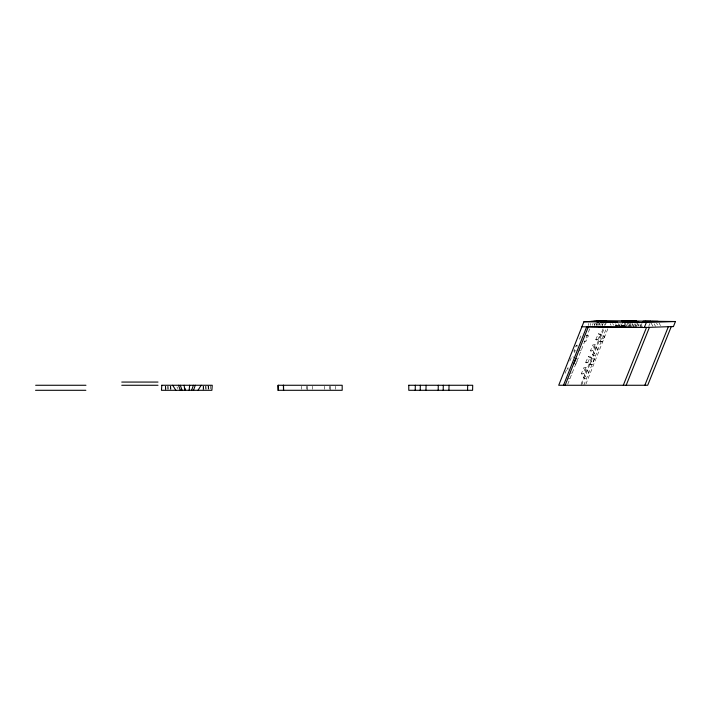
<?xml version="1.0" encoding="UTF-8"?>
<svg xmlns="http://www.w3.org/2000/svg" width="711" height="711" viewBox="0 0 711 711"><rect width="100%" height="100%" fill="white"/><g stroke="black" fill="none" stroke-linecap="round" stroke-linejoin="round"><path stroke-width="0.53" stroke-dasharray="3.56 2.67" d="M165.236 390.295L165.601 385.264M170.356 389.29L170.569 386.269M203.053 390.295L203.417 385.264M208.172 389.29L208.385 386.269M588.246 325.487L588.477 323.514M594.592 325.469L594.823 323.496M590.352 325.389L590.832 323.398M596.085 325.398L597.053 321.425M592.405 325.291L593.107 323.292M597.596 325.327L598.298 323.327M566.4 370.031L564.889 373.844L566.391 373.746M574.888 352.665L573.955 350.985L576.221 345.27L577.723 345.173M567.716 384.331L590.192 327.664M586.033 367.587L583.767 373.293L586.557 378.341L584.3 378.483L581.509 373.444L583.775 367.729L586.033 367.587L588.824 372.626L586.566 372.768L583.775 367.729M595.098 344.728L592.832 350.443L595.622 355.482L593.374 355.633L590.583 350.585L592.85 344.871L595.098 344.728L597.889 349.768L595.64 349.919L592.85 344.871M581.074 384.242L603.47 327.762M604.412 325.398L605.159 323.523M581.616 385.264L605.141 325.958M583.811 385.264L606.981 326.847M585.864 384.242L607.834 328.846M569.787 361.072L571.893 356.318L575.306 358.006M579.447 339.2L581.971 333.495M575.706 364.423L578.23 358.717M586.602 335.041L588.308 335.885L585.784 341.591L583.713 341.307M585.713 362.361L588.228 356.655L590.299 356.94L594.565 359.046L592.05 364.752L589.97 364.467L585.713 362.361L587.784 362.646L592.05 364.752M595.791 339.538L598.307 333.832L600.377 334.117L604.643 336.223L602.128 341.929L600.057 341.644L595.791 339.538L597.862 339.822L602.128 341.929M587.784 362.646L590.299 356.94M597.862 339.822L600.377 334.117M589.97 364.467L592.494 358.762L594.565 359.046M600.057 341.644L602.572 335.939L604.643 336.223M602.075 325.762L602.964 323.763M605.283 324.927L606.616 321.932M629.422 321.079L627.191 326.073L619.201 326.109L620.543 323.105M620.952 326.127L622.294 323.132M619.201 326.109L621.814 326.002L623.156 323.007M623.565 326.029L624.907 323.025M624.578 326.171L625.92 323.176M626.32 326.198L627.662 323.194M628.933 326.091L630.275 323.096M640.7 326.376L642.033 323.372M648.681 326.34L650.023 323.345M594.44 325.194L595.347 323.185M599.115 325.256L600.031 323.247M596.396 325.265L597.338 323.585M600.537 325.354L601.479 323.674M598.484 325.167L599.631 323.478M602.013 325.283L603.159 323.594M579.012 350.31L581.269 350.168M573.955 350.985L576.212 350.834M590.583 350.585L592.832 350.443M568.658 368.031L567.156 368.129L568.089 369.809M569.946 373.168L572.204 373.026M581.509 373.444L583.767 373.293M567.68 378.883L569.938 378.741M615.264 325.842L642.708 326.171M615.104 325.94L633.848 326.162L632.452 323.629M614.953 326.073L623.68 326.171M621.814 326.002L627.191 326.073M586.237 335.601L588.308 335.885M598.307 333.832L602.572 335.939M588.228 356.655L592.494 358.762M176.888 386.944L177.954 388.624M659.133 323.105L660.537 325.638M656.6 323.212L657.533 324.9M654.164 323.887L655.569 326.42M651.169 323.15L653.036 326.527M639.829 323.878L641.224 326.411M637.883 323.692L639.278 326.225M636.825 323.132L638.691 326.509M635.341 323.798L636.745 326.331M634.399 323.807L635.794 326.34M631.857 323.914L633.732 327.291M629.91 323.736L631.315 326.269M618.108 323.621L619.503 326.145M615.566 323.718L616.97 326.251M612.678 323.549L613.611 325.238M610.136 323.656L611.078 325.345M576.221 345.27L577.154 346.95M210.332 385.264L210.616 389.29M208.634 386.269L208.847 389.29M207.976 385.264L208.261 389.29M205.968 386.269L206.19 389.29M205.381 386.269L205.595 389.29M203.613 386.269L203.826 389.29M203.026 386.269L203.239 389.29M170.8 386.269L171.013 389.29M170.205 386.269L170.427 389.29M168.134 386.269L168.347 389.29M167.547 386.269L167.76 389.29M165.779 386.269L165.992 389.29M165.192 386.269L165.405 389.29M335.281 386.269L335.37 389.29M330.233 386.269L330.357 390.295M329.566 386.269L329.655 389.29M324.518 386.269L324.616 389.29M312.422 386.269L312.511 389.29M307.383 386.269L307.499 390.295M306.708 386.269L306.796 389.29M301.668 386.269L301.757 389.29"/><path stroke-width="1.07" d="M467.571 390.295L467.678 385.264M415.188 390.295L415.34 385.264M420.201 390.295L420.352 385.264M425.942 390.295L426.093 385.264M438.154 390.295L438.305 385.264M443.166 390.295L443.317 385.264M448.908 390.295L449.059 385.264M189.117 390.295L189.677 385.264M191.623 390.295L193.392 385.264M193.516 390.295L195.285 385.264M581.918 326.776L644.326 327.513L673.441 326.536L675.45 321.523L606.279 320.705L583.9 321.763L558.713 385.264L647.703 385.264L671.255 326.607M563.503 385.264L586.682 326.829L588.779 326.731M565.147 385.264L588.361 326.749L635.901 327.318M605.905 321.639L606.279 320.705M644.326 327.513L646.343 322.51L675.45 321.523M623.298 385.264L646.512 327.442L644.415 327.416M626.169 385.264L649.427 327.344M644.833 385.264L668.349 326.705M573.635 364.139L576.159 358.433M597.809 322.741L598.751 321.061L604.883 321.052L603.737 322.75M601.95 322.83L602.892 321.15M198.005 390.295L201.169 385.264M600.208 322.625L601.364 320.937L604.883 321.052M611.744 321.861L609.203 321.967L617.175 321.932L614.633 322.03M636.478 321.159L628.515 321.203L636.478 321.159L637.412 322.847M633.465 322.119L630.924 322.225L638.896 322.19L636.354 322.287M603.861 321.763L601.248 321.861L609.229 321.825L606.616 321.932M625.351 322.03L622.738 322.127L630.719 322.101L628.106 322.199M588.708 321.541L597.053 321.425L591.321 321.416M121.759 382.065L158.002 382.065M35.657 385.264L85.96 385.264M121.759 385.264L158.002 385.264M35.55 390.295L85.853 390.295M278.117 390.295L342.178 390.295L342.178 385.264L278.01 385.264L278.179 390.295M593.809 321.292L600.946 321.239L596.262 321.176M583.9 321.763L646.343 322.51M671.246 326.509L673.441 326.536M599.018 326.864L604.386 326.927M620.507 327.131L625.876 327.193M172.649 385.264L175.848 390.295M631.048 321.096L631.981 322.785M180.283 385.264L182.096 390.295M178.532 385.264L180.345 390.295M185.02 388.286L185.26 390.295M184.14 385.264L184.744 390.295M283.52 385.264L283.618 390.295M283.396 385.264L283.502 390.295M408.781 385.264L408.781 390.295L472.602 390.295L472.708 385.264L408.781 385.264M161.815 385.264L161.459 390.295L211.878 390.295L212.242 385.264L161.815 385.264M652.769 321.354L650.236 321.461L658.199 321.425L652.769 321.354M624.054 321.008L621.441 321.105L629.422 321.079L624.054 321.008M645.544 321.274L642.931 321.381L650.912 321.345L645.544 321.274M278.436 390.295L278.33 385.264L278.374 390.295"/></g></svg>
